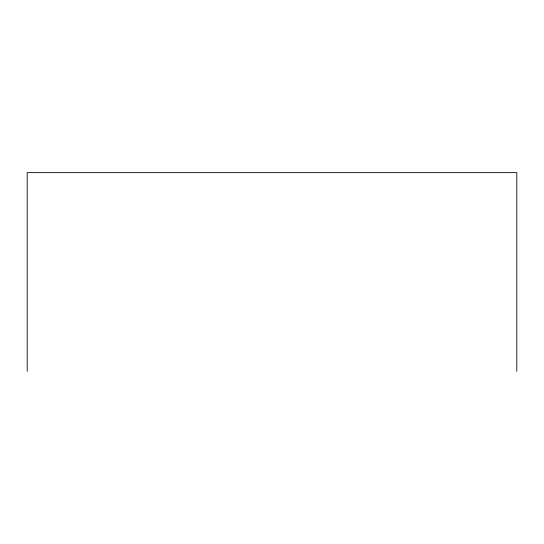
<?xml version="1.0" encoding="UTF-8"?>
<svg xmlns="http://www.w3.org/2000/svg" width="544" height="544" viewBox="0 0 544 544"><rect width="100%" height="100%" fill="white"/><g stroke="black" fill="none" stroke-linecap="round" stroke-linejoin="round"><path stroke-width="0.82" d="M516.8 371.362L516.8 172.638L27.2 172.638L27.2 371.362"/></g></svg>
